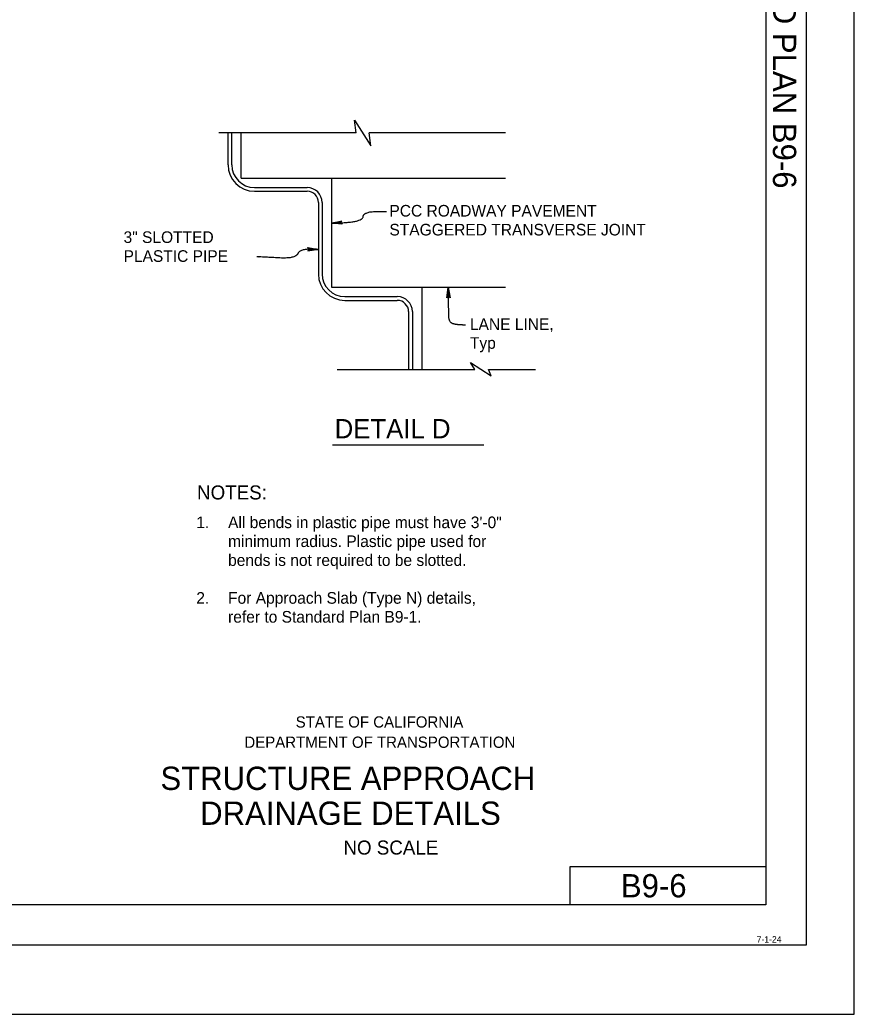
# Model space of a CAD drawing. Extents: x -893 to 867, y -474 to 712.
# Drawn here: x 346 to 867, y -474 to 146 of the extents above; entities that cross this region are included whole.
import ezdxf

# ---------------------------------------------------------------- set-up
doc = ezdxf.new("R2010")
doc.units = 0
for name, color, linetype in [('border_INSIDE-BORDER-anno', 7, 'Continuous'), ('border_PLOTTING-ELEMENTS', 7, 'Continuous'), ('border_rw_22x34_Cut_Lines', 7, 'Continuous'), ('border_SHEET', 7, 'Continuous'), ('border_WITHIN-BORDER-anno', 7, 'Continuous'), ('df_PIPE-PP', 7, 'Continuous'), ('pp_PRESENTATION', 7, 'Continuous'), ('str_Concrete-A', 7, 'Continuous'), ('str_Text-A', 7, 'Continuous')]:
    doc.layers.add(name, color=color, linetype=linetype)

msp = doc.modelspace()

# ---------------------------------------------------------------- linework, layer by layer
at = {"layer": 'border_PLOTTING-ELEMENTS'}
for points in [[(-893.45, -474.04), (866.55, -474.04), (866.55, 711.96), (-893.45, 711.96)], [(-863.45, 668.96), (836.55, 668.96), (836.55, -431.04), (-863.45, -431.04)]]:
    msp.add_lwpolyline(points, close=True, dxfattribs=at)
at = {"layer": 'border_rw_22x34_Cut_Lines'}
msp.add_lwpolyline([(-863.45, 668.96), (836.55, 668.96), (836.55, -431.04), (-863.45, -431.04)], close=True, dxfattribs=at)
at = {"layer": 'border_SHEET'}
for p, q in [((811.55, 643.96), (811.55, -406.04)), ((689.52, -406.04), (689.52, -382.04)), ((689.52, -382.04), (811.52, -382.04)), ((811.55, -406.04), (-813.45, -406.04))]:
    msp.add_line(p, q, dxfattribs=at)
at = {"layer": 'df_PIPE-PP'}
for p, q in [((476.12, 55.19), (476.12, 75.12)), ((478.47, 55.19), (478.47, 75.12)), ((492.53, 41.12), (525.36, 41.12)), ((492.53, 38.77), (525.36, 38.77)), ((532.4, 31.74), (532.4, -12.81)), ((534.74, 31.74), (534.74, -12.81)), ((548.81, -26.88), (581.64, -26.88)), ((548.81, -29.23), (581.64, -29.23)), ((588.67, -36.26), (588.67, -72.4)), ((591.02, -36.26), (591.02, -72.4))]:
    msp.add_line(p, q, dxfattribs=at)
for centre, radius, start, end in [((492.53, 55.19), 16.41, 180, 270), ((492.53, 55.19), 14.07, 180, 270), ((525.36, 31.74), 9.38, 0, 90), ((525.36, 31.74), 7.03, 0, 90), ((548.81, -12.81), 16.41, 180, 270), ((548.81, -12.81), 14.07, 180, 270), ((581.64, -36.26), 9.38, 0, 90), ((581.64, -36.26), 7.03, 0, 90)]:
    msp.add_arc(centre, radius, start, end, dxfattribs=at)
at = {"layer": 'pp_PRESENTATION'}
for p, q in [((556.04, 75.12), (470.38, 75.12)), ((649.16, 75.12), (564.04, 75.12))]:
    msp.add_line(p, q, dxfattribs=at)
msp.add_lwpolyline([(556.04, 75.12), (555.04, 83.12), (565.04, 67.12), (564.04, 75.12)], dxfattribs=at)
at = {"layer": 'str_Concrete-A'}
for p, q in [((484.33, 46.98), (484.33, 75.12)), ((484.33, 46.98), (540.6, 46.98)), ((540.6, 46.98), (540.6, -21.02)), ((540.6, 46.98), (649.16, 46.98)), ((540.6, -21.02), (596.88, -21.02)), ((596.88, -21.02), (596.88, -72.4)), ((596.88, -21.02), (649.16, -21.02))]:
    msp.add_line(p, q, dxfattribs=at)
msp.add_lwpolyline([(544.2, -72.4), (630, -72.4), (627.21, -68), (640.15, -76.17), (638.42, -72.4), (667.81, -72.4)], dxfattribs=at)
at = {"layer": 'str_Text-A'}
for p, q in [((540.6, 18.99), (547.14, 20.44)), ((540.6, 18.99), (546.98, 20.15)), ((546.83, 19.87), (540.6, 18.99)), ((546.67, 19.59), (540.6, 18.99)), ((546.52, 19.3), (540.6, 18.99)), ((540.6, 18.99), (546.7, 19.04)), ((547.25, 18.24), (540.6, 18.99)), ((540.6, 18.99), (546.88, 18.77)), ((547.07, 18.5), (540.6, 18.99)), ((546.52, 19.3), (546.83, 19.87)), ((546.88, 18.77), (546.52, 19.3)), ((546.83, 19.87), (547.14, 20.44)), ((546.88, 18.77), (547.25, 18.24)), ((526.14, 3.11), (525.8, 3.66)), ((525.8, 3.66), (532.4, 2.56)), ((532.4, 2.56), (525.8, 1.45)), ((526.14, 2.01), (525.8, 1.45)), ((525.97, 3.38), (532.4, 2.56)), ((532.4, 2.56), (525.97, 1.73)), ((532.4, 2.56), (526.14, 3.11)), ((526.14, 3.11), (526.48, 2.56)), ((526.14, 2.01), (532.4, 2.56)), ((526.48, 2.56), (526.14, 2.01)), ((532.4, 2.56), (526.31, 2.83)), ((526.31, 2.28), (532.4, 2.56)), ((526.48, 2.56), (532.4, 2.56)), ((612.45, -27.64), (613.39, -21.02)), ((612.72, -27.47), (613.39, -21.02)), ((613.39, -21.02), (612.99, -27.29)), ((613.39, -21.02), (613.26, -27.12)), ((613.53, -26.94), (613.39, -21.02)), ((613.39, -21.02), (614.65, -27.59)), ((614.09, -27.26), (613.39, -21.02)), ((613.81, -27.1), (613.39, -21.02)), ((613.39, -21.02), (614.37, -27.43)), ((612.99, -27.29), (612.45, -27.64)), ((612.99, -27.29), (613.53, -26.94)), ((613.53, -26.94), (614.09, -27.26)), ((614.09, -27.26), (614.65, -27.59)), ((541.27, -119.3), (635.55, -119.3))]:
    msp.add_line(p, q, dxfattribs=at)
for points in [[(540.6, 18.99), (559.98, 19.03), (560.67, 26.99), (574.88, 26.08)], [(532.4, 2.56), (521.08, 3.37), (518.16, -3.41), (497.03, -2.11), (494.05, -2.11)], [(624.07, -44.6), (618.78, -44.6), (613.71, -42.91), (613.71, -33.92), (613.39, -21.02)]]:
    msp.add_open_spline(points, degree=2, dxfattribs=at)

# ---------------------------------------------------------------- texts
at = {"layer": 'border_INSIDE-BORDER-anno'}
for s, height, p in [('STATE OF CALIFORNIA', 7, (518.26, -295.47)), ('DEPARTMENT OF TRANSPORTATION', 7, (486.26, -308.08)), ('STRUCTURE APPROACH', 14.5, (433.92, -334.33)), ('DRAINAGE DETAILS', 14.5, (458.69, -356.08)), ('NO SCALE', 8.75, (548.04, -374.61))]:
    msp.add_text(s, height=height, dxfattribs=at).set_placement(p)
at = {"layer": 'border_WITHIN-BORDER-anno'}
msp.add_text('2024 STANDARD PLAN B9-6', height=14.5, rotation=270, dxfattribs=at).set_placement((815.92, 298.04))
for s, height, p in [('B9-6', 14.5, (721.09, -401.29)), ('7-1-24', 4, (805.79, -429.47))]:
    msp.add_text(s, height=height, dxfattribs=at).set_placement(p)
at = {"layer": 'str_Text-A'}
for s, height, p in [('PCC ROADWAY PAVEMENT', 7.247, (576.72, 23)), ('3" SLOTTED ', 7.247, (410.91, 6.55)), ('STAGGERED TRANSVERSE JOINT', 7.247, (576.72, 11.22)), ('PLASTIC PIPE', 7.247, (410.91, -5.22)), ('LANE LINE, ', 7.247, (626.91, -47.64)), ('Typ', 7.247, (626.91, -59.41)), ('DETAIL D', 12.005, (542.57, -115.19)), ('NOTES:', 8.75, (456.74, -153.31)), ('1.', 7.247, (456.27, -171.18)), ('All bends in plastic pipe must have 3\'-0" ', 7.247, (476.1, -171.18)), ('minimum radius. Plastic pipe used for ', 7.247, (476.1, -182.95)), ('bends is not required to be slotted.', 7.247, (476.1, -194.73)), ('For Approach Slab (Type N) details,', 7.247, (476.1, -218.28)), ('2.', 7.247, (456.27, -218.28)), ('refer to Standard Plan B9-1.', 7.247, (476.1, -230.06))]:
    msp.add_text(s, height=height, dxfattribs=at).set_placement(p)

doc.saveas('drawing.dxf')
